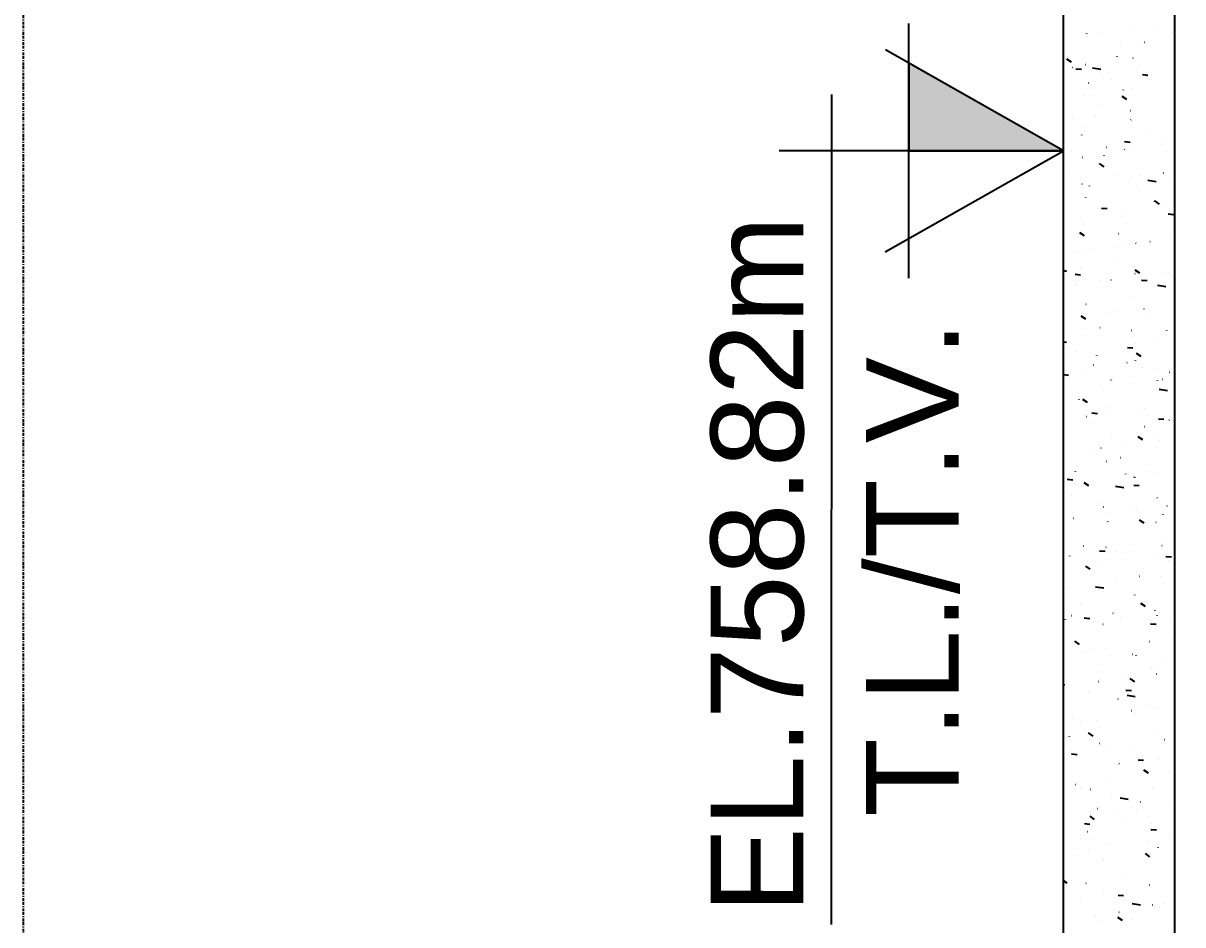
# Model space of a CAD drawing. Extents: x -1789 to 4156, y -3064 to 1391.
# Drawn here: x 1532.7 to 1657.8, y 139.8 to 237.1 of the extents above; entities that cross this region are included whole.
import ezdxf

# ---------------------------------------------------------------- set-up
doc = ezdxf.new("R2010")
doc.units = 0
doc.linetypes.add('ESTILO_TQS_0003', pattern=[0.92, 0.3, -0.15, 0.02, -0.15, 0.3])
for name, color, linetype in [('1', 1, 'CONTINUOUS'), ('2', 2, 'CONTINUOUS'), ('9', 254, 'CONTINUOUS')]:
    doc.layers.add(name, color=color, linetype=linetype)
doc.styles.add('TQS_ARIAL', font='arial.ttf')

msp = doc.modelspace()

# ---------------------------------------------------------------- linework, layer by layer
at = {"layer": '1', "linetype": 'Continuous'}
msp.add_lwpolyline([(1644.93695, 223.31255), (1628.27145, 232.7749), (1628.2703, 223.3292), (1644.93695, 223.31255)], dxfattribs=at)
for points in [[(1644.93695, 223.31255), (1628.27145, 232.7749), (1628.2703, 223.3292)], [(1644.93695, 223.31255), (1628.2703, 223.3292), (1644.93695, 223.31255)]]:
    msp.add_solid(points, dxfattribs=at)
at = {"layer": '2', "linetype": 'Continuous'}
for p, q in [((1628.26865, 209.5822), (1628.272, 237.0762)), ((1644.93695, 223.31255), (1625.72335, 234.2217)), ((1619.92675, 139.82515), (1619.9377, 229.39335)), ((1644.93695, 223.31255), (1614.2782, 223.3163)), ((1625.72065, 212.4081), (1644.93695, 223.31255))]:
    msp.add_line(p, q, dxfattribs=at)
at = {"layer": '2', "linetype": 'ESTILO_TQS_0003'}
msp.add_lwpolyline([(1532.6668, -1652.89415), (2146.65185, -1652.89415), (2146.65185, 1011.24555), (1532.6668, 1011.24555), (1532.6668, -1652.89415)], dxfattribs=at)
at = {"layer": '9', "linetype": 'Continuous'}
for p, q in [((1652.59875, 236.66275), (1652.6067, 236.66885)), ((1647.4644, 235.95865), (1647.47235, 235.96475)), ((1648.828, 235.9891), (1648.82065, 235.99585)), ((1655.2022, 236.4932), (1655.19485, 236.49995)), ((1656.67455, 236.0606), (1656.6661, 236.06595)), ((1656.93695, 235.8934), (1656.93695, 235.8934)), ((1656.93695, 235.8934), (1656.93695, 235.8934)), ((1651.17215, 234.71865), (1651.18205, 234.71995)), ((1653.41175, 234.96395), (1653.4033, 234.96935)), ((1653.67555, 235.0482), (1653.68545, 235.0495)), ((1656.93695, 234.9036), (1656.93695, 234.9036)), ((1656.93695, 234.9036), (1656.93695, 234.9036)), ((1656.93695, 234.9036), (1656.93695, 234.9036)), ((1656.93695, 234.26505), (1656.93695, 234.26505)), ((1644.93695, 234.0193), (1644.93695, 234.0193)), ((1644.93695, 234.0193), (1644.93695, 234.0193)), ((1644.93695, 233.89775), (1644.93695, 233.89775)), ((1644.93695, 233.89775), (1644.93695, 233.89775)), ((1645.80775, 232.8791), (1645.31035, 233.21465)), ((1650.75785, 233.4794), (1650.74945, 233.48475)), ((1652.47715, 233.33385), (1652.4851, 233.3399)), ((1645.9429, 232.28785), (1645.93555, 232.29465)), ((1646.89295, 232.09445), (1646.29525, 232.14675)), ((1647.3428, 232.62975), (1647.35075, 232.6358)), ((1648.9801, 232.1017), (1648.09075, 232.23965)), ((1652.86635, 232.13615), (1652.8579, 232.1415)), ((1656.93695, 232.71815), (1656.93695, 232.71815)), ((1656.93695, 232.71815), (1656.93695, 232.71815)), ((1644.93695, 230.78365), (1644.93695, 230.78365)), ((1644.93695, 230.78365), (1644.93695, 230.78365)), ((1647.62935, 230.65445), (1647.63925, 230.65575)), ((1649.31375, 231.2241), (1649.3053, 231.2295)), ((1650.13275, 230.984), (1650.14265, 230.9853)), ((1654.06555, 231.4669), (1653.46785, 231.5192)), ((1653.92005, 231.48265), (1653.92995, 231.48395)), ((1654.247, 231.02355), (1654.23965, 231.0303)), ((1656.93695, 231.2157), (1656.93695, 231.2157)), ((1656.93695, 230.8677), (1656.93695, 230.8677)), ((1644.93695, 230.3), (1644.93695, 230.3)), ((1644.93695, 230.3), (1644.93695, 230.3)), ((1647.2212, 229.3008), (1647.22915, 229.3069)), ((1648.33905, 230.0922), (1648.3317, 230.09895)), ((1651.77685, 228.8529), (1651.2794, 229.18845)), ((1651.4222, 229.88085), (1651.4138, 229.88625)), ((1652.35555, 230.0049), (1652.3635, 230.011)), ((1656.93695, 229.54285), (1656.93695, 229.54285)), ((1656.93695, 229.54285), (1656.93695, 229.54285)), ((1656.93695, 229.54285), (1656.93695, 229.54285)), ((1649.1003, 228.1848), (1649.09185, 228.1902)), ((1656.93695, 228.55865), (1656.93695, 228.55865)), ((1656.93695, 228.55865), (1656.93695, 228.55865)), ((1644.93695, 227.54805), (1644.93695, 227.54805)), ((1644.93695, 227.54805), (1644.93695, 227.54805)), ((1644.93695, 226.7022), (1644.93695, 226.7022)), ((1644.93695, 226.7022), (1644.93695, 226.7022)), ((1645.91075, 226.8304), (1645.9207, 226.8317)), ((1648.41415, 227.16), (1648.4241, 227.1613)), ((1652.2015, 227.6586), (1652.2114, 227.6599)), ((1652.23395, 226.67595), (1652.2419, 226.68205)), ((1647.0996, 225.97185), (1647.10755, 225.97795)), ((1656.93695, 226.3676), (1656.93695, 226.3676)), ((1656.93695, 226.3676), (1656.93695, 226.3676)), ((1656.93695, 226.3676), (1656.93695, 226.3676)), ((1656.93695, 225.37235), (1656.93695, 225.37235)), ((1644.97085, 224.86205), (1644.93695, 224.86505)), ((1644.93695, 224.3124), (1644.93695, 224.3124)), ((1644.93695, 224.3124), (1644.93695, 224.3124)), ((1646.9447, 225.0249), (1646.93735, 225.03165)), ((1652.14345, 224.23455), (1651.5457, 224.28685)), ((1653.75805, 225.1266), (1653.75065, 225.13335)), ((1655.8863, 224.54595), (1655.8962, 224.54725)), ((1644.93695, 223.1044), (1644.93695, 223.1044)), ((1644.93695, 223.1044), (1644.93695, 223.1044)), ((1644.93695, 223.1044), (1644.93695, 223.1044)), ((1645.78345, 223.21585), (1645.7934, 223.21715)), ((1649.34085, 222.82925), (1649.3335, 222.836)), ((1649.5708, 223.7145), (1649.5807, 223.7158)), ((1651.56075, 223.44205), (1651.5523, 223.44745)), ((1652.11235, 223.347), (1652.1203, 223.3531)), ((1655.67875, 223.9939), (1655.6703, 223.99925)), ((1656.93695, 223.81515), (1656.93695, 223.81515)), ((1656.93695, 223.1923), (1656.93695, 223.1923)), ((1646.978, 222.6429), (1646.98595, 222.649)), ((1649.3437, 221.6014), (1648.84625, 221.93695)), ((1656.93695, 222.21365), (1656.93695, 222.21365)), ((1656.93695, 222.21365), (1656.93695, 222.21365)), ((1644.93695, 221.07675), (1644.93695, 221.07675)), ((1644.93695, 221.07675), (1644.93695, 221.07675)), ((1644.965, 220.49405), (1644.9576, 220.5008)), ((1645.64405, 220.86085), (1645.63565, 220.86625)), ((1650.7151, 220.80555), (1650.70665, 220.8109)), ((1653.2556, 220.6018), (1653.2655, 220.6031)), ((1655.759, 220.9314), (1655.7689, 220.9327)), ((1656.6309, 220.34295), (1656.6388, 220.349)), ((1644.93695, 219.50665), (1644.93695, 219.50665)), ((1646.8564, 219.31395), (1646.86435, 219.32005)), ((1646.9401, 219.77035), (1646.95, 219.77165)), ((1647.75255, 219.5176), (1647.7441, 219.523)), ((1651.99075, 220.0181), (1651.9987, 220.02415)), ((1652.8236, 219.4623), (1652.81515, 219.46765)), ((1654.9371, 219.9871), (1654.04775, 220.125)), ((1656.93695, 220.01705), (1656.93695, 220.01705)), ((1656.93695, 220.01705), (1656.93695, 220.01705)), ((1656.93695, 219.67695), (1656.93695, 219.67695)), ((1644.93695, 217.84115), (1644.93695, 217.84115)), ((1644.93695, 217.84115), (1644.93695, 217.84115)), ((1647.36115, 218.29835), (1647.35375, 218.3051)), ((1654.75985, 217.86365), (1654.7525, 217.8704)), ((1655.31275, 217.57525), (1654.81535, 217.91075)), ((1649.668, 217.0506), (1649.07025, 217.1029)), ((1651.774, 216.80895), (1651.7839, 216.8103)), ((1655.5613, 217.3076), (1655.5712, 217.3089)), ((1656.92025, 217.32935), (1656.92815, 217.3354)), ((1656.93695, 216.84175), (1656.93695, 216.84175)), ((1656.93695, 216.84175), (1656.93695, 216.84175)), ((1656.93695, 216.84175), (1656.93695, 216.84175)), ((1644.93695, 215.90885), (1644.93695, 215.90885)), ((1644.93695, 215.90885), (1644.93695, 215.90885)), ((1646.7348, 215.98505), (1646.74275, 215.9911)), ((1649.2706, 216.4794), (1649.2805, 216.4807)), ((1651.3154, 216.26425), (1651.32335, 216.2703)), ((1656.8406, 216.42305), (1656.2429, 216.47535)), ((1656.93695, 216.4797), (1656.93695, 216.4797)), ((1656.93695, 216.41465), (1656.93695, 216.41465)), ((1656.93695, 215.8687), (1656.93695, 215.8687)), ((1656.93695, 215.8687), (1656.93695, 215.8687)), ((1644.93695, 214.6055), (1644.93695, 214.6055)), ((1644.93695, 214.6055), (1644.93695, 214.6055)), ((1647.2153, 214.14435), (1646.71785, 214.4799)), ((1650.87625, 214.35235), (1650.8678, 214.3577)), ((1650.4976, 213.04315), (1650.5075, 213.04445)), ((1651.74755, 213.3602), (1651.7555, 213.3663)), ((1652.7801, 213.3328), (1652.77275, 213.33955)), ((1654.2849, 213.54175), (1654.29485, 213.54305)), ((1656.48165, 213.95655), (1656.4732, 213.96195)), ((1656.93695, 213.6665), (1656.93695, 213.6665)), ((1656.93695, 213.6665), (1656.93695, 213.6665)), ((1644.93695, 212.3111), (1644.93695, 212.3111)), ((1644.93695, 212.3111), (1644.93695, 212.3111)), ((1646.14275, 212.2951), (1646.1507, 212.3012)), ((1646.8722, 212.40145), (1646.8648, 212.4082)), ((1647.9942, 212.7136), (1648.0041, 212.7149)), ((1644.93695, 211.3699), (1644.93695, 211.3699)), ((1644.93695, 211.3699), (1644.93695, 211.3699)), ((1644.93695, 211.3699), (1644.93695, 211.3699)), ((1645.31205, 210.2891), (1644.93695, 210.34725)), ((1646.77825, 210.6125), (1646.7698, 210.61785)), ((1650.56495, 211.37535), (1650.55655, 211.38075)), ((1652.6367, 210.80685), (1652.64465, 210.8129)), ((1653.18435, 210.1182), (1652.6869, 210.4537)), ((1656.93695, 210.4912), (1656.93695, 210.4912)), ((1656.93695, 210.4912), (1656.93695, 210.4912)), ((1646.79825, 209.90115), (1646.2005, 209.95345)), ((1646.4916, 209.32715), (1646.49955, 209.33325)), ((1648.8867, 209.26925), (1648.8783, 209.2746)), ((1650.0788, 209.39025), (1650.08875, 209.39155)), ((1652.67345, 210.0321), (1652.665, 210.0375)), ((1653.97085, 209.2736), (1653.3731, 209.3259)), ((1655.8837, 210.0627), (1655.8916, 210.0688)), ((1656.3943, 210.2217), (1656.40425, 210.223)), ((1656.5992, 209.8332), (1656.59185, 209.84)), ((1656.93695, 209.52375), (1656.93695, 209.52375)), ((1644.93695, 208.7133), (1644.93695, 208.7133)), ((1644.93695, 208.7133), (1644.93695, 208.7133)), ((1644.93695, 208.7133), (1644.93695, 208.7133)), ((1644.93695, 208.13425), (1644.93695, 208.13425)), ((1644.93695, 208.13425), (1644.93695, 208.13425)), ((1646.2915, 208.89165), (1646.3014, 208.89295)), ((1655.9845, 208.6339), (1655.0951, 208.7718)), ((1656.93695, 209.0141), (1656.93695, 209.0141)), ((1656.93695, 208.48615), (1656.93695, 208.48615)), ((1647.38075, 206.7738), (1647.38865, 206.77985)), ((1652.29115, 207.43585), (1652.2838, 207.4426)), ((1656.93695, 207.587), (1656.93695, 207.587)), ((1656.93695, 207.31595), (1656.93695, 207.31595)), ((1656.93695, 207.31595), (1656.93695, 207.31595)), ((1656.93695, 207.31595), (1656.93695, 207.31595)), ((1647.37235, 205.14575), (1646.8749, 205.48125)), ((1647.34995, 205.4332), (1647.3599, 205.4345)), ((1649.85335, 205.7628), (1649.8633, 205.7641)), ((1650.6277, 206.02965), (1650.63565, 206.03575)), ((1653.6407, 206.2614), (1653.6506, 206.2627)), ((1653.8747, 205.2855), (1653.88265, 205.2916)), ((1644.93695, 205.11555), (1644.93695, 205.11555)), ((1644.93695, 205.11555), (1644.93695, 205.11555)), ((1644.93695, 204.8986), (1644.93695, 204.8986)), ((1644.93695, 204.8986), (1644.93695, 204.8986)), ((1646.93935, 204.1593), (1646.93095, 204.16465)), ((1648.8985, 204.1997), (1648.89115, 204.20645)), ((1656.93695, 204.14065), (1656.93695, 204.14065)), ((1656.93695, 204.14065), (1656.93695, 204.14065)), ((1656.93695, 204.14065), (1656.93695, 204.14065)), ((1652.2776, 203.93375), (1652.26915, 203.9391)), ((1655.21175, 202.87045), (1655.22165, 202.87175)), ((1656.11025, 203.9363), (1656.1029, 203.94305)), ((1656.93695, 203.17875), (1656.93695, 203.17875)), ((1645.2704, 202.63425), (1644.93695, 202.66345)), ((1644.93695, 201.663), (1644.93695, 201.663)), ((1644.93695, 201.51775), (1644.93695, 201.51775)), ((1645.31225, 201.95095), (1645.3202, 201.95705)), ((1646.39285, 201.7094), (1646.40275, 201.7107)), ((1652.443, 202.00675), (1651.8453, 202.05905)), ((1652.70835, 202.54085), (1652.71825, 202.54215)), ((1656.93695, 201.6136), (1656.93695, 201.6136)), ((1648.55925, 201.2068), (1648.56715, 201.2129)), ((1651.8062, 200.46265), (1651.81415, 200.46875)), ((1652.7176, 200.70015), (1652.71025, 200.7069)), ((1653.3414, 201.11955), (1652.844, 201.45505)), ((1656.93695, 200.9654), (1656.93695, 200.9654)), ((1656.93695, 200.9654), (1656.93695, 200.9654)), ((1645.50625, 199.0682), (1644.93695, 199.1565)), ((1644.94985, 199.0762), (1644.9414, 199.08155)), ((1646.88575, 199.6991), (1646.87835, 199.70585)), ((1648.1796, 200.1939), (1648.17115, 200.19925)), ((1653.51785, 199.96835), (1653.5094, 199.9737)), ((1655.0532, 199.71855), (1655.06115, 199.7246)), ((1656.36835, 199.42495), (1656.3783, 199.42625)), ((1644.93695, 198.42735), (1644.93695, 198.42735)), ((1644.93695, 197.91995), (1644.93695, 197.91995)), ((1644.93695, 197.91995), (1644.93695, 197.91995)), ((1650.07765, 198.59675), (1650.08755, 198.59805)), ((1650.2881, 198.85065), (1650.27965, 198.856)), ((1652.58105, 198.92635), (1652.59095, 198.92765)), ((1655.11375, 198.50445), (1655.1064, 198.5112)), ((1655.6263, 198.6251), (1655.61785, 198.63045)), ((1656.93695, 198.6943), (1656.93695, 198.6943)), ((1656.93695, 197.7901), (1656.93695, 197.7901)), ((1656.93695, 197.7901), (1656.93695, 197.7901)), ((1656.93695, 197.7901), (1656.93695, 197.7901)), ((1649.2819, 197.5034), (1649.2745, 197.51015)), ((1656.17865, 197.413), (1655.2893, 197.55095)), ((1656.93695, 197.2954), (1656.93695, 197.2954)), ((1656.93695, 196.8338), (1656.93695, 196.8338)), ((1656.93695, 196.8338), (1656.93695, 196.8338)), ((1656.93695, 196.8338), (1656.93695, 196.8338)), ((1646.63355, 196.49355), (1646.6415, 196.49965)), ((1647.5294, 196.1471), (1647.032, 196.48265)), ((1649.88055, 195.7494), (1649.88845, 195.7555)), ((1653.73765, 195.4808), (1653.7476, 195.48215)), ((1644.93695, 195.1917), (1644.93695, 195.1917)), ((1644.93695, 195.1917), (1644.93695, 195.1917)), ((1644.93695, 195.1917), (1644.93695, 195.1917)), ((1644.93695, 194.3222), (1644.93695, 194.3222)), ((1644.93695, 194.3222), (1644.93695, 194.3222)), ((1647.44695, 194.65265), (1647.45685, 194.65395)), ((1647.9116, 194.01405), (1647.9032, 194.01945)), ((1648.62565, 194.9402), (1648.0279, 194.9925)), ((1649.95035, 194.9822), (1649.96025, 194.9835)), ((1653.1275, 195.00525), (1653.13545, 195.01135)), ((1655.79825, 194.3127), (1655.2005, 194.36495)), ((1656.3745, 194.26115), (1656.3824, 194.2672)), ((1656.93695, 194.61485), (1656.93695, 194.61485)), ((1656.93695, 194.61485), (1656.93695, 194.61485)), ((1656.93695, 194.61485), (1656.93695, 194.61485)), ((1656.93695, 194.21305), (1656.93695, 194.21305)), ((1653.67895, 193.51515), (1653.6705, 193.5205)), ((1644.93695, 191.9561), (1644.93695, 191.9561)), ((1644.93695, 191.9561), (1644.93695, 191.9561)), ((1644.93695, 191.9561), (1644.93695, 191.9561)), ((1648.869, 191.5368), (1648.86165, 191.54355)), ((1650.0201, 192.6708), (1650.01165, 192.6762)), ((1651.49465, 191.58775), (1651.50455, 191.58905)), ((1653.4985, 192.1209), (1653.00105, 192.45645)), ((1654.7009, 192.53785), (1654.6935, 192.5446)), ((1655.28195, 192.08635), (1655.29185, 192.08765)), ((1644.93695, 190.7244), (1644.93695, 190.7244)), ((1644.93695, 190.7244), (1644.93695, 190.7244)), ((1647.87155, 190.9722), (1647.8795, 190.9783)), ((1648.99125, 191.25815), (1649.00115, 191.25945)), ((1656.93695, 191.43955), (1656.93695, 191.43955)), ((1656.93695, 191.43955), (1656.93695, 191.43955)), ((1656.93695, 190.48885), (1656.93695, 190.48885)), ((1656.93695, 190.48885), (1656.93695, 190.48885)), ((1649.58095, 189.7753), (1649.57255, 189.7807)), ((1651.1185, 190.2281), (1651.12645, 190.23415)), ((1654.3655, 189.48395), (1654.37345, 189.49005)), ((1656.93695, 189.80165), (1656.93695, 189.80165)), ((1644.93695, 188.72045), (1644.93695, 188.72045)), ((1644.93695, 188.72045), (1644.93695, 188.72045)), ((1645.953, 187.7735), (1645.3553, 187.8258)), ((1646.25405, 188.7195), (1646.2456, 188.7249)), ((1651.68945, 188.43205), (1651.681, 188.43745)), ((1652.5531, 188.1293), (1652.563, 188.1306)), ((1652.6881, 188.0372), (1652.68075, 188.044)), ((1655.0565, 188.4589), (1655.0664, 188.4602)), ((1656.93695, 188.2643), (1656.93695, 188.2643)), ((1656.93695, 188.2643), (1656.93695, 188.2643)), ((1656.93695, 188.2643), (1656.93695, 188.2643)), ((1644.93695, 187.12665), (1644.93695, 187.12665)), ((1646.2376, 187.29785), (1646.2475, 187.29915)), ((1646.85625, 187.03615), (1646.8489, 187.04295)), ((1647.6865, 187.1485), (1647.18905, 187.484)), ((1651.46325, 186.95355), (1650.5739, 187.0915)), ((1653.12565, 187.14595), (1652.5279, 187.19825)), ((1656.93695, 186.8125), (1656.93695, 186.8125)), ((1644.93695, 185.4848), (1644.93695, 185.4848)), ((1645.80305, 186.1494), (1645.811, 186.15545)), ((1649.05005, 185.40525), (1649.05795, 185.41135)), ((1655.08425, 185.84155), (1655.0769, 185.8483)), ((1656.93695, 186.10465), (1656.93695, 186.10465)), ((1649.2524, 184.8405), (1649.24505, 184.84725)), ((1649.79945, 184.169), (1649.8094, 184.1703)), ((1652.297, 184.6611), (1652.30495, 184.6672)), ((1652.8325, 184.52855), (1652.8241, 184.53395)), ((1655.70425, 184.03995), (1655.7122, 184.04605)), ((1656.11495, 185.00045), (1656.1249, 185.00175)), ((1656.93695, 185.089), (1656.93695, 185.089)), ((1656.93695, 185.089), (1656.93695, 185.089)), ((1656.93695, 185.089), (1656.93695, 185.089)), ((1656.93695, 184.14385), (1656.93695, 184.14385)), ((1656.93695, 184.14385), (1656.93695, 184.14385)), ((1656.93695, 184.14385), (1656.93695, 184.14385)), ((1644.93695, 183.52885), (1644.93695, 183.52885)), ((1644.93695, 183.52885), (1644.93695, 183.52885)), ((1644.93695, 183.52885), (1644.93695, 183.52885)), ((1646.01215, 183.6704), (1646.02205, 183.6717)), ((1649.7421, 183.3221), (1649.73365, 183.3275)), ((1653.65555, 183.1223), (1653.15815, 183.4578)), ((1654.941, 183.1853), (1654.93255, 183.1907)), ((1644.93695, 182.2492), (1644.93695, 182.2492)), ((1656.93695, 181.91375), (1656.93695, 181.91375)), ((1656.93695, 181.91375), (1656.93695, 181.91375)), ((1656.93695, 181.91375), (1656.93695, 181.91375)), ((1647.12435, 180.692), (1647.1323, 180.69805)), ((1649.5304, 180.5358), (1649.5403, 180.5371)), ((1652.0338, 180.8654), (1652.0437, 180.8667)), ((1655.58265, 180.711), (1655.5906, 180.7171)), ((1655.8211, 181.364), (1655.831, 181.3653)), ((1656.93695, 180.90895), (1656.93695, 180.90895)), ((1644.93695, 179.93105), (1644.93695, 179.93105)), ((1644.93695, 179.93105), (1644.93695, 179.93105)), ((1644.93695, 179.01355), (1644.93695, 179.01355)), ((1644.93695, 179.01355), (1644.93695, 179.01355)), ((1644.93695, 179.01355), (1644.93695, 179.01355)), ((1645.6441, 179.58225), (1645.63565, 179.58765)), ((1649.43295, 180.0685), (1648.83525, 180.1208)), ((1650.5316, 180.0708), (1650.5395, 180.0769)), ((1651.17495, 179.234), (1651.1665, 179.23935)), ((1654.6714, 179.8749), (1654.66405, 179.88165)), ((1656.60555, 179.441), (1656.00785, 179.4933)), ((1656.32055, 179.13115), (1656.3121, 179.13655)), ((1656.93695, 179.412), (1656.93695, 179.412)), ((1647.84355, 178.14985), (1647.34615, 178.48535)), ((1647.7526, 178.239), (1647.74415, 178.2444)), ((1648.83955, 178.87385), (1648.83215, 178.8806)), ((1656.9232, 177.9113), (1656.9331, 177.9126)), ((1656.93695, 178.73845), (1656.93695, 178.73845)), ((1656.93695, 177.7989), (1656.93695, 177.7989)), ((1656.93695, 177.7989), (1656.93695, 177.7989)), ((1650.41, 176.7419), (1650.4179, 176.74795)), ((1650.6325, 177.0831), (1650.6424, 177.0844)), ((1653.1359, 177.4127), (1653.1458, 177.414)), ((1655.46105, 177.38205), (1655.469, 177.38815)), ((1644.93695, 176.3333), (1644.93695, 176.3333)), ((1644.93695, 176.3333), (1644.93695, 176.3333)), ((1644.93695, 175.7779), (1644.93695, 175.7779)), ((1644.93695, 175.7779), (1644.93695, 175.7779)), ((1645.2756, 176.03775), (1645.28355, 176.04385)), ((1649.28945, 176.09995), (1648.40005, 176.2379)), ((1652.65865, 175.3743), (1652.65125, 175.38105)), ((1656.93695, 175.5632), (1656.93695, 175.5632)), ((1656.93695, 175.5632), (1656.93695, 175.5632)), ((1646.82675, 174.37325), (1646.8194, 174.38)), ((1653.81265, 174.12365), (1653.3152, 174.4592)), ((1656.8752, 174.3072), (1656.88515, 174.3085)), ((1656.93695, 174.9139), (1656.93695, 174.9139)), ((1644.93695, 172.7355), (1644.93695, 172.7355)), ((1644.93695, 172.7355), (1644.93695, 172.7355)), ((1644.93695, 172.7355), (1644.93695, 172.7355)), ((1645.80525, 173.12905), (1645.7968, 173.13445)), ((1646.7724, 172.97715), (1646.7823, 172.97845)), ((1647.7804, 172.81255), (1647.1827, 172.86485)), ((1650.2884, 173.41295), (1650.2963, 173.41905)), ((1650.5597, 173.47575), (1650.56965, 173.47705)), ((1651.14345, 172.9035), (1651.135, 172.9089)), ((1654.8563, 173.6824), (1654.86425, 173.6885)), ((1655.0548, 173.17865), (1655.0474, 173.1854)), ((1644.93695, 172.5423), (1644.93695, 172.5423)), ((1644.93695, 172.5423), (1644.93695, 172.5423)), ((1645.154, 172.70885), (1645.16195, 172.7149)), ((1649.2229, 172.1776), (1649.21555, 172.18435)), ((1654.953, 172.18505), (1654.3553, 172.23735)), ((1656.4817, 172.67795), (1656.47325, 172.68335)), ((1656.93695, 172.3879), (1656.93695, 172.3879)), ((1656.93695, 172.3879), (1656.93695, 172.3879)), ((1656.93695, 172.0163), (1656.93695, 172.0163)), ((1656.93695, 172.01145), (1656.93695, 172.01145)), ((1646.6829, 170.04005), (1646.1855, 170.37555)), ((1654.2445, 170.3631), (1654.25445, 170.3644)), ((1656.7479, 170.69265), (1656.75785, 170.694)), ((1656.93695, 171.45395), (1656.93695, 171.45395)), ((1656.93695, 171.45395), (1656.93695, 171.45395)), ((1656.93695, 171.45395), (1656.93695, 171.45395)), ((1644.93695, 169.30665), (1644.93695, 169.30665)), ((1644.93695, 169.30665), (1644.93695, 169.30665)), ((1644.93695, 169.13775), (1644.93695, 169.13775)), ((1645.0324, 169.3799), (1645.04035, 169.386)), ((1647.04545, 169.16365), (1647.037, 169.16905)), ((1647.929, 169.53165), (1647.93895, 169.53295)), ((1649.54085, 169.6037), (1649.54875, 169.6098)), ((1656.93695, 169.21265), (1656.93695, 169.21265)), ((1656.93695, 169.21265), (1656.93695, 169.21265)), ((1649.15395, 167.8204), (1649.1455, 167.8258)), ((1652.3837, 168.9381), (1652.37525, 168.9435)), ((1652.7878, 168.85955), (1652.79575, 168.86565)), ((1656.0348, 168.1154), (1656.04275, 168.1215)), ((1654.49215, 167.5949), (1654.48375, 167.60025)), ((1654.6419, 167.212), (1654.63455, 167.21875)), ((1655.0026, 166.8651), (1655.0125, 166.8664)), ((1644.93695, 166.071), (1644.93695, 166.071)), ((1645.1078, 165.64585), (1644.93695, 165.6608)), ((1644.93695, 165.53995), (1644.93695, 165.53995)), ((1644.93695, 165.53995), (1644.93695, 165.53995)), ((1648.71185, 166.03695), (1648.7218, 166.03825)), ((1648.81005, 166.21095), (1648.8027, 166.2177)), ((1651.21525, 166.3665), (1651.2252, 166.3678)), ((1652.652, 166.01385), (1652.15455, 166.34935)), ((1656.93695, 166.03735), (1656.93695, 166.03735)), ((1656.93695, 166.03735), (1656.93695, 166.03735)), ((1656.93695, 166.03735), (1656.93695, 166.03735)), ((1647.61515, 164.89045), (1647.6231, 164.8965)), ((1650.86215, 164.1463), (1650.87005, 164.1524)), ((1652.2804, 165.01835), (1651.6827, 165.0706)), ((1652.7048, 164.3795), (1651.81545, 164.51745)), ((1656.93695, 165.10895), (1656.93695, 165.10895)), ((1656.93695, 165.10895), (1656.93695, 165.10895)), ((1656.93695, 164.61095), (1656.93695, 164.61095)), ((1644.93695, 162.8354), (1644.93695, 162.8354)), ((1644.93695, 162.8354), (1644.93695, 162.8354)), ((1644.93695, 162.8354), (1644.93695, 162.8354)), ((1652.27375, 162.9081), (1652.28365, 162.9094)), ((1652.62915, 162.7114), (1652.62175, 162.71815)), ((1654.1091, 163.40215), (1654.11705, 163.40825)), ((1654.77715, 163.23765), (1654.78705, 163.23895)), ((1656.93695, 163.72315), (1656.93695, 163.72315)), ((1656.93695, 163.1236), (1656.93695, 163.1236)), ((1656.93695, 162.8621), (1656.93695, 162.8621)), ((1656.93695, 162.8621), (1656.93695, 162.8621)), ((1656.93695, 162.8621), (1656.93695, 162.8621)), ((1644.93695, 161.94215), (1644.93695, 161.94215)), ((1645.95825, 162.0766), (1645.96815, 162.07795)), ((1646.7973, 161.71035), (1646.7899, 161.7171)), ((1648.5216, 161.8727), (1648.51315, 161.8781)), ((1652.5448, 162.4849), (1652.5364, 162.4903)), ((1648.1577, 160.1526), (1647.6603, 160.4881)), ((1655.0253, 160.51575), (1655.0179, 160.5225)), ((1644.93695, 159.59975), (1644.93695, 159.59975)), ((1644.93695, 159.59975), (1644.93695, 159.59975)), ((1645.60615, 160.11325), (1645.6141, 160.11935)), ((1648.85315, 159.3691), (1648.8611, 159.3752)), ((1649.19345, 159.5147), (1649.18605, 159.52145)), ((1655.8356, 159.77925), (1655.8455, 159.78055)), ((1656.93695, 159.6868), (1656.93695, 159.6868)), ((1656.93695, 159.6868), (1656.93695, 159.6868)), ((1644.93695, 158.3444), (1644.93695, 158.3444)), ((1644.93695, 158.3444), (1644.93695, 158.3444)), ((1644.93695, 158.3444), (1644.93695, 158.3444)), ((1645.7328, 158.44915), (1645.7427, 158.45045)), ((1646.4229, 158.13025), (1645.8252, 158.18255)), ((1649.5201, 158.94775), (1649.53, 158.9491)), ((1652.1001, 158.62495), (1652.10805, 158.63105)), ((1655.3471, 157.88085), (1655.35505, 157.8869)), ((1656.93695, 158.764), (1656.93695, 158.764)), ((1656.93695, 158.764), (1656.93695, 158.764)), ((1656.93695, 158.764), (1656.93695, 158.764)), ((1650.98205, 157.12995), (1650.9736, 157.13535)), ((1653.5955, 157.50275), (1652.9978, 157.55505)), ((1654.1268, 156.1264), (1653.62935, 156.4619)), ((1655.10005, 157.6818), (1655.0916, 157.68715)), ((1656.93695, 157.2104), (1656.93695, 157.2104)), ((1656.93695, 156.51155), (1656.93695, 156.51155)), ((1644.93695, 156.3641), (1644.93695, 156.3641)), ((1644.93695, 156.3641), (1644.93695, 156.3641)), ((1650.01245, 155.4148), (1650.02235, 155.4161)), ((1656.32795, 156.24625), (1656.3379, 156.24755)), ((1644.93695, 154.7466), (1644.93695, 154.7466)), ((1644.93695, 154.7466), (1644.93695, 154.7466)), ((1644.93695, 154.7466), (1644.93695, 154.7466)), ((1646.22515, 154.9162), (1646.23505, 154.9175)), ((1646.78465, 154.54625), (1646.7926, 154.55235)), ((1647.8905, 154.3636), (1647.88315, 154.37035)), ((1654.6124, 154.5491), (1654.60505, 154.55585)), ((1656.93695, 154.2309), (1656.93695, 154.2309)), ((1644.93695, 153.1285), (1644.93695, 153.1285)), ((1650.03165, 153.80215), (1650.03955, 153.8082)), ((1651.941, 153.3072), (1651.05165, 153.44515)), ((1653.2786, 153.058), (1653.28655, 153.0641)), ((1656.93695, 153.33625), (1656.93695, 153.33625)), ((1656.93695, 153.33625), (1656.93695, 153.33625)), ((1648.3148, 151.15395), (1647.81735, 151.4895)), ((1648.60795, 152.2919), (1648.5995, 152.29725)), ((1650.35315, 151.8619), (1650.36305, 151.8632)), ((1652.8565, 152.19145), (1652.86645, 152.19275)), ((1653.4425, 152.3872), (1653.43405, 152.3926)), ((1656.64385, 152.69005), (1656.65375, 152.6914)), ((1656.93695, 152.53235), (1656.93695, 152.53235)), ((1656.93695, 152.41905), (1656.93695, 152.41905)), ((1656.93695, 152.41905), (1656.93695, 152.41905)), ((1644.93695, 151.14885), (1644.93695, 151.14885)), ((1644.93695, 151.14885), (1644.93695, 151.14885)), ((1647.8104, 150.60835), (1647.2127, 150.66065)), ((1651.7096, 150.86405), (1651.70225, 150.8708)), ((1654.48825, 150.75055), (1654.4962, 150.75665)), ((1644.93695, 149.89285), (1644.93695, 149.89285)), ((1646.7678, 149.04745), (1646.7604, 149.0542)), ((1647.5258, 149.806), (1647.5174, 149.81135)), ((1648.10595, 149.08885), (1648.1139, 149.09495)), ((1654.983, 149.9808), (1654.3853, 150.0331)), ((1656.4184, 149.0626), (1656.4283, 149.0639)), ((1656.93695, 150.161), (1656.93695, 150.161)), ((1656.93695, 150.161), (1656.93695, 150.161)), ((1656.93695, 149.80985), (1656.93695, 149.80985)), ((1647.5995, 147.9016), (1647.6094, 147.9029)), ((1649.6343, 148.46275), (1649.62585, 148.4681)), ((1653.915, 148.73305), (1653.9249, 148.73435)), ((1654.10575, 148.6684), (1654.0984, 148.67515)), ((1655.1864, 148.10095), (1655.17795, 148.1063)), ((1644.93695, 147.55105), (1644.93695, 147.55105)), ((1644.93695, 146.6572), (1644.93695, 146.6572)), ((1644.93695, 146.6572), (1644.93695, 146.6572)), ((1644.93695, 146.6572), (1644.93695, 146.6572)), ((1646.61845, 147.2088), (1646.61, 147.21415)), ((1649.16395, 146.85175), (1649.1566, 146.8585)), ((1649.3156, 146.78145), (1649.32355, 146.7875)), ((1654.28385, 147.1278), (1653.78645, 147.4633)), ((1654.36665, 147.4216), (1654.3746, 147.4277)), ((1656.93695, 146.9857), (1656.93695, 146.9857)), ((1656.93695, 146.07405), (1656.93695, 146.07405)), ((1656.93695, 146.07405), (1656.93695, 146.07405)), ((1656.93695, 146.07405), (1656.93695, 146.07405)), ((1656.93695, 145.33825), (1656.93695, 145.33825)), ((1645.3525, 144.25935), (1644.93695, 144.53965)), ((1644.93695, 143.95325), (1644.93695, 143.95325)), ((1644.93695, 143.95325), (1644.93695, 143.95325)), ((1644.93695, 143.95325), (1644.93695, 143.95325)), ((1645.86825, 144.51145), (1645.8598, 144.5168)), ((1647.37405, 144.2741), (1647.38395, 144.27545)), ((1651.16135, 144.77275), (1651.17125, 144.77405)), ((1654.24505, 144.0927), (1654.253, 144.09875)), ((1644.93695, 143.4216), (1644.93695, 143.4216)), ((1644.93695, 143.4216), (1644.93695, 143.4216)), ((1644.93695, 143.4216), (1644.93695, 143.4216)), ((1649.194, 143.4525), (1649.20195, 143.4586)), ((1651.4352, 142.8907), (1650.8375, 142.943)), ((1656.93695, 143.81045), (1656.93695, 143.81045)), ((1656.93695, 143.81045), (1656.93695, 143.81045)), ((1656.93695, 143.81045), (1656.93695, 143.81045)), ((1646.9126, 142.5698), (1646.90525, 142.57655)), ((1653.2668, 141.9108), (1652.37745, 142.04875)), ((1654.58295, 141.88615), (1654.57555, 141.89295)), ((1654.72325, 141.6439), (1654.73315, 141.6452)), ((1655.34755, 141.64775), (1655.3391, 141.6531)), ((1655.8379, 142.07925), (1655.84585, 142.08535)), ((1656.93695, 142.40935), (1656.93695, 142.40935)), ((1644.93695, 140.3555), (1644.93695, 140.3555)), ((1644.93695, 140.3555), (1644.93695, 140.3555)), ((1644.93695, 140.18595), (1644.93695, 140.18595)), ((1644.93695, 140.18595), (1644.93695, 140.18595)), ((1644.93695, 140.18595), (1644.93695, 140.18595)), ((1648.4325, 140.8157), (1648.44245, 140.817)), ((1651.3216, 140.23315), (1650.82415, 140.5687)), ((1650.9359, 141.14525), (1650.9458, 141.1466)), ((1652.4467, 140.3205), (1652.4383, 140.32585)), ((1656.93695, 141.3416), (1656.93695, 141.3416)), ((1656.93695, 140.63515), (1656.93695, 140.63515)), ((1656.93695, 140.63515), (1656.93695, 140.63515)), ((1649.0724, 140.12355), (1649.08035, 140.12965))]:
    msp.add_line(p, q, dxfattribs=at)
msp.add_lwpolyline([(1644.93695, 411.2804), (1656.93695, 411.2804), (1656.93695, -445.2196), (1644.93695, -445.2196), (1644.93695, 411.2804)], dxfattribs=at)

# ---------------------------------------------------------------- texts
at = {"layer": '2', "linetype": 'Continuous', "style": 'TQS_ARIAL'}
for s, p in [('EL.758.82m', (1616.8671, 140.99345)), ('T.L./T.V.', (1633.64735, 151.4063))]:
    msp.add_text(s, height=10, rotation=89.993, dxfattribs=at).set_placement(p)

doc.saveas('drawing.dxf')
